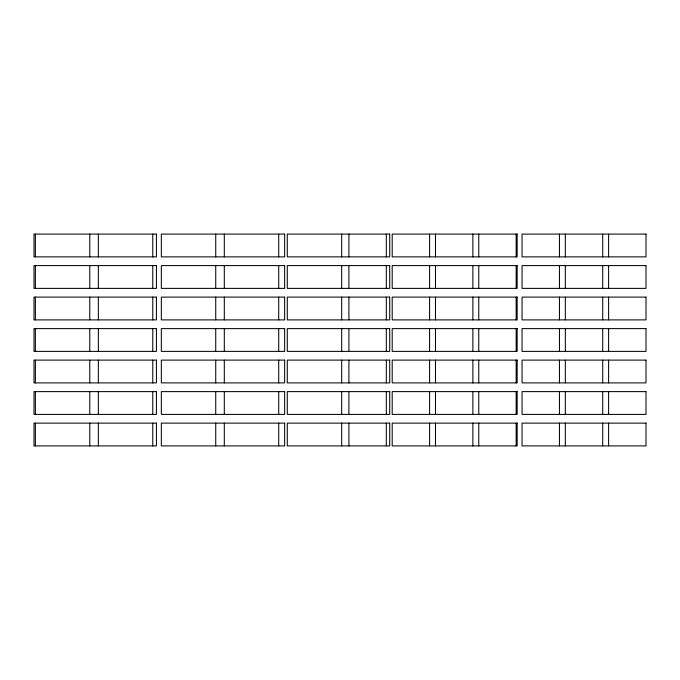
<?xml version="1.0" encoding="UTF-8"?>
<svg xmlns="http://www.w3.org/2000/svg" width="680" height="680" viewBox="0 0 680 680"><rect width="100%" height="100%" fill="white"/><g stroke="black" fill="none" stroke-linecap="round" stroke-linejoin="round"><path stroke-width="1.02" d="M608.608 234.09L608.608 256.878M608.608 265.6L608.608 288.379M608.608 297.1L608.608 319.889M608.608 328.61L608.608 351.39M608.608 360.111L608.608 382.899M608.608 391.62L608.608 414.4M608.608 423.122L608.608 445.91M602.718 234.09L602.718 256.878M602.718 265.6L602.718 288.379M602.718 297.1L602.718 319.889M602.718 328.61L602.718 351.39M602.718 360.111L602.718 382.899M602.718 391.62L602.718 414.4M602.718 423.122L602.718 445.91M565.327 234.09L565.327 256.878M565.327 265.6L565.327 288.379M565.327 297.1L565.327 319.889M565.327 328.61L565.327 351.39M565.327 360.111L565.327 382.899M565.327 391.62L565.327 414.4M565.327 423.122L565.327 445.91M559.436 234.09L559.436 256.878M559.436 265.6L559.436 288.379M559.436 297.1L559.436 319.889M559.436 328.61L559.436 351.39M559.436 360.111L559.436 382.899M559.436 391.62L559.436 414.4M559.436 423.122L559.436 445.91M516.154 234.09L516.154 256.878M516.154 265.6L516.154 288.379M516.154 297.1L516.154 319.889M516.154 328.61L516.154 351.39M516.154 360.111L516.154 382.899M516.154 391.62L516.154 414.4M516.154 423.122L516.154 445.91M478.762 234.09L478.762 256.878M478.762 265.6L478.762 288.379M478.762 297.1L478.762 319.889M478.762 328.61L478.762 351.39M478.762 360.111L478.762 382.899M478.762 391.62L478.762 414.4M478.762 423.122L478.762 445.91M472.872 234.09L472.872 256.878M472.872 265.6L472.872 288.379M472.872 297.1L472.872 319.889M472.872 328.61L472.872 351.39M472.872 360.111L472.872 382.899M472.872 391.62L472.872 414.4M472.872 423.122L472.872 445.91M435.481 234.09L435.481 256.878M435.481 265.6L435.481 288.379M435.481 297.1L435.481 319.889M435.481 328.61L435.481 351.39M435.481 360.111L435.481 382.899M435.481 391.62L435.481 414.4M435.481 423.122L435.481 445.91M429.59 234.09L429.59 256.878M429.59 265.6L429.59 288.379M429.59 297.1L429.59 319.889M429.59 328.61L429.59 351.39M429.59 360.111L429.59 382.899M429.59 391.62L429.59 414.4M429.59 423.122L429.59 445.91M386.317 234.09L386.317 256.878M386.317 265.6L386.317 288.379M386.317 297.1L386.317 319.889M386.317 328.61L386.317 351.39M386.317 360.111L386.317 382.899M386.317 391.62L386.317 414.4M386.317 423.122L386.317 445.91M348.916 234.09L348.916 256.878M348.916 265.6L348.916 288.379M348.916 297.1L348.916 319.889M348.916 328.61L348.916 351.39M348.916 360.111L348.916 382.899M348.916 391.62L348.916 414.4M348.916 423.122L348.916 445.91M341.692 234.09L341.692 256.878M341.692 265.6L341.692 288.379M341.692 297.1L341.692 319.889M341.692 328.61L341.692 351.39M341.692 360.111L341.692 382.899M341.692 391.62L341.692 414.4M341.692 423.122L341.692 445.91M278.715 234.09L278.715 256.878M278.715 265.6L278.715 288.379M278.715 297.1L278.715 319.889M278.715 328.61L278.715 351.39M278.715 360.111L278.715 382.899M278.715 391.62L278.715 414.4M278.715 423.122L278.715 445.91M224.306 234.09L224.306 256.878M224.306 265.6L224.306 288.379M224.306 297.1L224.306 319.889M224.306 328.61L224.306 351.39M224.306 360.111L224.306 382.899M224.306 391.62L224.306 414.4M224.306 423.122L224.306 445.91M215.738 234.09L215.738 256.878M215.738 265.6L215.738 288.379M215.738 297.1L215.738 319.889M215.738 328.61L215.738 351.39M215.738 360.111L215.738 382.899M215.738 391.62L215.738 414.4M215.738 423.122L215.738 445.91M152.762 234.09L152.762 256.878M152.762 265.6L152.762 288.379M152.762 297.1L152.762 319.889M152.762 328.61L152.762 351.39M152.762 360.111L152.762 382.899M152.762 391.62L152.762 414.4M152.762 423.122L152.762 445.91M98.353 234.09L98.353 256.878M98.353 265.6L98.353 288.379M98.353 297.1L98.353 319.889M98.353 328.61L98.353 351.39M98.353 360.111L98.353 382.899M98.353 391.62L98.353 414.4M98.353 423.122L98.353 445.91M89.785 234.09L89.785 256.878M89.785 265.6L89.785 288.379M89.785 297.1L89.785 319.889M89.785 328.61L89.785 351.39M89.785 360.111L89.785 382.899M89.785 391.62L89.785 414.4M89.785 423.122L89.785 445.91M35.377 234.09L35.377 256.878M35.377 265.6L35.377 288.379M35.377 297.1L35.377 319.889M35.377 328.61L35.377 351.39M35.377 360.111L35.377 382.899M35.377 391.62L35.377 414.4M35.377 423.122L35.377 445.91M156.425 234.09L34 234.09L34 256.878L156.425 256.878L156.425 234.09M284.656 234.09L161.33 234.09L161.33 256.878L284.656 256.878L284.656 234.09M389.708 234.09L287.283 234.09L287.283 256.878L389.708 256.878L389.708 234.09M517.157 234.09L392.199 234.09L392.199 256.878L517.157 256.878L517.157 234.09M646 234.09L522.044 234.09L522.044 256.878L646 256.878L646 234.09M156.425 265.6L34 265.6L34 288.379L156.425 288.379L156.425 265.6M284.656 265.6L161.33 265.6L161.33 288.379L284.656 288.379L284.656 265.6M389.708 265.6L287.283 265.6L287.283 288.379L389.708 288.379L389.708 265.6M517.157 265.6L392.199 265.6L392.199 288.379L517.157 288.379L517.157 265.6M646 265.6L522.044 265.6L522.044 288.379L646 288.379L646 265.6M156.425 297.1L34 297.1L34 319.889L156.425 319.889L156.425 297.1M284.656 297.1L161.33 297.1L161.33 319.889L284.656 319.889L284.656 297.1M389.708 297.1L287.283 297.1L287.283 319.889L389.708 319.889L389.708 297.1M517.157 297.1L392.199 297.1L392.199 319.889L517.157 319.889L517.157 297.1M646 297.1L522.044 297.1L522.044 319.889L646 319.889L646 297.1M156.425 328.61L34 328.61L34 351.39L156.425 351.39L156.425 328.61M284.656 328.61L161.33 328.61L161.33 351.39L284.656 351.39L284.656 328.61M389.708 328.61L287.283 328.61L287.283 351.39L389.708 351.39L389.708 328.61M517.157 328.61L392.199 328.61L392.199 351.39L517.157 351.39L517.157 328.61M646 328.61L522.044 328.61L522.044 351.39L646 351.39L646 328.61M156.425 360.111L34 360.111L34 382.899L156.425 382.899L156.425 360.111M284.656 360.111L161.33 360.111L161.33 382.899L284.656 382.899L284.656 360.111M389.708 360.111L287.283 360.111L287.283 382.899L389.708 382.899L389.708 360.111M517.157 360.111L392.199 360.111L392.199 382.899L517.157 382.899L517.157 360.111M646 360.111L522.044 360.111L522.044 382.899L646 382.899L646 360.111M156.425 391.62L34 391.62L34 414.4L156.425 414.4L156.425 391.62M284.656 391.62L161.33 391.62L161.33 414.4L284.656 414.4L284.656 391.62M389.708 391.62L287.283 391.62L287.283 414.4L389.708 414.4L389.708 391.62M517.157 391.62L392.199 391.62L392.199 414.4L517.157 414.4L517.157 391.62M646 391.62L522.044 391.62L522.044 414.4L646 414.4L646 391.62M156.425 423.122L34 423.122L34 445.91L156.425 445.91L156.425 423.122M284.656 423.122L161.33 423.122L161.33 445.91L284.656 445.91L284.656 423.122M389.708 423.122L287.283 423.122L287.283 445.91L389.708 445.91L389.708 423.122M517.157 423.122L392.199 423.122L392.199 445.91L517.157 445.91L517.157 423.122M646 423.122L522.044 423.122L522.044 445.91L646 445.91L646 423.122"/></g></svg>
